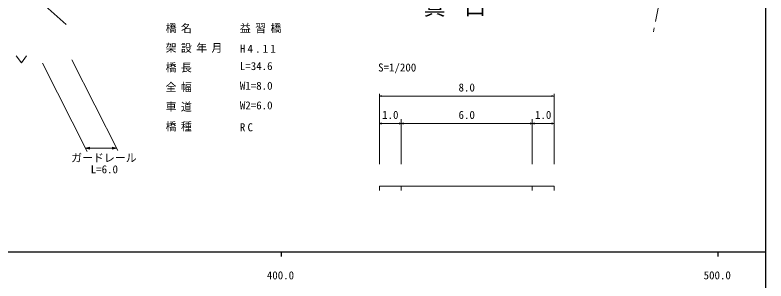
# Model space of a CAD drawing. Units: millimetres, scale not verified, with parts at other scales. Extents: x 40000 to 680000, y 20000 to 380000.
# Drawn here: x 407074 to 579000, y 198357 to 259280 of the extents above; entities that cross this region are included whole.
import ezdxf
from ezdxf.enums import TextEntityAlignment as Align

# ---------------------------------------------------------------- set-up
doc = ezdxf.new("R2010")
doc.units = ezdxf.units.MM
doc.header["$LTSCALE"] = 1000
doc.linetypes.add('CHAIN', pattern=[18.5, 12, -1.5, 3.5, -1.5])
for name, color, linetype, lineweight in [('M-BGD', 7, 'Continuous', 13), ('M-BGD-HTXT', 7, 'Continuous', 13), ('M-BMK', 2, 'CHAIN', 13), ('M-STR-HTXT', 7, 'Continuous', 13), ('M-TTL-BAND', 7, 'Continuous', 25)]:
    doc.layers.add(name, color=color, linetype=linetype, lineweight=lineweight)
doc.styles.add('ＭＳ ゴシック', font='')
doc.styles.add('ＭＳ 明朝', font='')
doc.styles.get('ＭＳ ゴシック').set_extended_font_data('MS Gothic')
doc.styles.get('ＭＳ 明朝').set_extended_font_data('MS Mincho')

msp = doc.modelspace()

# ---------------------------------------------------------------- linework, layer by layer
at = {"layer": 'M-BGD'}
for p, q in [((412616, 262638), (418795, 257089)), ((407331, 249953), (408531, 248353)), ((408531, 248353), (409731, 249953))]:
    msp.add_line(p, q, dxfattribs=at)
at = {"layer": 'M-BGD-HTXT'}
for p, q in [((490487, 225112), (490487, 241249)), ((490487, 240717), (490987, 240855)), ((490487, 240717), (530487, 240717)), ((490487, 240717), (490987, 240578)), ((530487, 240717), (529987, 240855)), ((530487, 240717), (529987, 240578)), ((530487, 225112), (530487, 241249)), ((490487, 234435), (490987, 234574)), ((490487, 234435), (495487, 234435)), ((490487, 234435), (490987, 234297)), ((495487, 234435), (494987, 234574)), ((495487, 234435), (494987, 234297)), ((495487, 225112), (495487, 235435)), ((495487, 234435), (495987, 234574)), ((495487, 234435), (525487, 234435)), ((495487, 234435), (495987, 234297)), ((525487, 234435), (524987, 234574)), ((525487, 234435), (524987, 234297)), ((525487, 225112), (525487, 235435)), ((525487, 234435), (525987, 234574)), ((525487, 234435), (530487, 234435)), ((525487, 234435), (525987, 234297)), ((530487, 234435), (529987, 234574)), ((530487, 234435), (529987, 234297)), ((495487, 220112), (490487, 220112)), ((490487, 220112), (490487, 219112)), ((495487, 220112), (525487, 220112)), ((495487, 220112), (495487, 219112)), ((525487, 220112), (530487, 220112)), ((525487, 220112), (525487, 219112)), ((530487, 220112), (530487, 219112))]:
    msp.add_line(p, q, dxfattribs=at)
at = {"layer": 'M-BMK'}
msp.add_line((570497, 342163), (553243, 255436), dxfattribs=at)
at = {"layer": 'M-STR-HTXT'}
for p, q in [((413332, 248284), (423601, 228009)), ((420089, 248996), (430596, 228252)), ((423208, 228785), (424208, 229035)), ((423208, 228785), (430326, 228785)), ((423208, 228785), (424208, 228535)), ((430326, 228785), (429326, 229035)), ((430326, 228785), (429326, 228535))]:
    msp.add_line(p, q, dxfattribs=at)
at = {"layer": 'M-TTL-BAND'}
for p, q in [((579000, 20000), (579000, 370000)), ((40000, 205000), (579000, 205000)), ((468000, 205000), (468000, 204000)), ((568000, 205000), (568000, 204000))]:
    msp.add_line(p, q, dxfattribs=at)

# ---------------------------------------------------------------- texts
at = {"layer": 'M-BGD-HTXT', "style": 'ＭＳ 明朝'}
msp.add_text('S=1/200', height=1833, dxfattribs=at).set_placement((490206, 245795), align=Align.BOTTOM_LEFT)
at = {"layer": 'M-BGD-HTXT', "style": 'ＭＳ ゴシック'}
for s, p in [('8.0', (510487, 241217)), ('1.0', (492987, 234935)), ('6.0', (510487, 234935)), ('1.0', (527987, 234935))]:
    msp.add_text(s, height=1833, dxfattribs=at).set_placement(p, align=Align.BOTTOM_CENTER)
at = {"layer": 'M-BGD-HTXT', "insert": (508380, 260908), "char_height": 3666, "attachment_point": 5, "style": 'ＭＳ ゴシック'}
msp.add_mtext('\\T1.24;真\\~口', dxfattribs=at)
at = {"layer": 'M-STR-HTXT', "style": 'ＭＳ ゴシック'}
for s, p in [('L=34.6', (458553, 246119)), ('W1=8.0', (458553, 241619)), ('W2=6.0', (458553, 237119))]:
    msp.add_text(s, height=1833, dxfattribs=at).set_placement(p, align=Align.BOTTOM_LEFT)
for s, p in [('ガードレール', (427421, 225087)), ('L=6.0', (427529, 222474))]:
    msp.add_text(s, height=1833, dxfattribs=at).set_placement(p, align=Align.BOTTOM_CENTER)
at = {"layer": 'M-STR-HTXT', "char_height": 1833, "attachment_point": 7, "style": 'ＭＳ ゴシック'}
for s, insert in [('\\T1.4;橋名', (441553, 255119)), ('\\T1.4;益習橋', (458553, 255119)), ('\\T1.4;架設年月', (441553, 250619)), ('\\T1.4;H4.11', (458553, 250619)), ('\\T1.4;橋長', (441553, 246119)), ('\\T1.4;全幅', (441553, 241619)), ('\\T1.4;車道', (441553, 237119)), ('\\T1.4;橋種', (441553, 232619)), ('\\T1.4;RC', (458553, 232619))]:
    msp.add_mtext(s, dxfattribs=dict(at, insert=insert))
at = {"layer": 'M-TTL-BAND', "style": 'ＭＳ ゴシック'}
for s, p in [('400.0', (467844, 198195)), ('500.0', (567844, 198195))]:
    msp.add_text(s, height=1833, dxfattribs=at).set_placement(p, align=Align.BOTTOM_CENTER)

doc.saveas('drawing.dxf')
